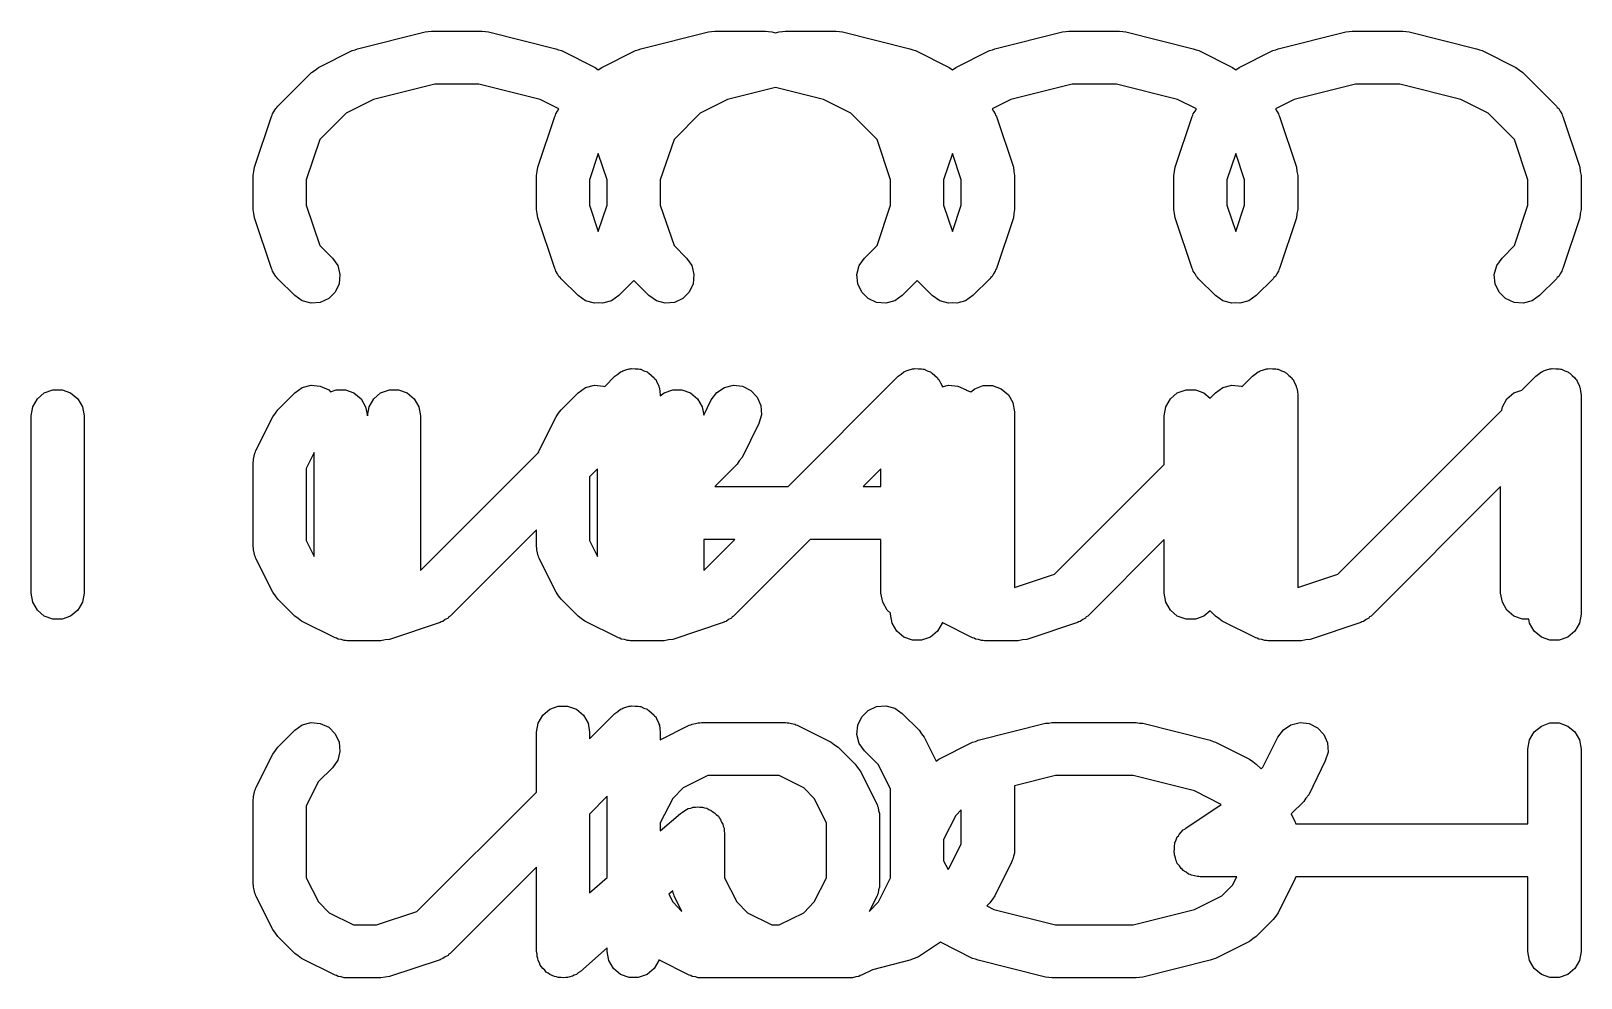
# Model space of a CAD drawing. Extents: x 75.9 to 131.3, y -111.1 to -91.2.
# Drawn here: x 126.925 to 131.302, y -99.612 to -96.938 of the extents above; entities that cross this region are included whole.
import ezdxf

# ---------------------------------------------------------------- set-up
doc = ezdxf.new("R2010")
doc.units = 0
doc.header["$MEASUREMENT"] = 0
doc.layers.add('BLACK', color=7, linetype='CONTINUOUS')

msp = doc.modelspace()

# ---------------------------------------------------------------- linework, layer by layer
at = {"layer": 'Black'}
for p, q in [((127.847, -96.988), (128.038, -96.9403)), ((128.038, -96.9403), (128.047, -96.9397)), ((128.047, -96.9397), (128.056, -96.9381)), ((128.056, -96.9381), (128.199, -96.9381)), ((128.199, -96.9381), (128.208, -96.9397)), ((128.208, -96.9397), (128.217, -96.9403)), ((128.217, -96.9403), (128.407, -96.988)), ((128.647, -96.988), (128.838, -96.9403)), ((128.838, -96.9403), (128.847, -96.9397)), ((128.847, -96.9397), (128.856, -96.9381)), ((128.856, -96.9381), (128.999, -96.9381)), ((128.999, -96.9381), (129.008, -96.9397)), ((129.008, -96.9397), (129.017, -96.9403)), ((129.017, -96.9403), (129.027, -96.9429)), ((129.027, -96.9429), (129.038, -96.9403)), ((129.038, -96.9403), (129.047, -96.9397)), ((129.047, -96.9397), (129.056, -96.9381)), ((129.056, -96.9381), (129.199, -96.9381)), ((129.199, -96.9381), (129.208, -96.9397)), ((129.208, -96.9397), (129.217, -96.9403)), ((129.217, -96.9403), (129.407, -96.988)), ((129.647, -96.988), (129.838, -96.9403)), ((129.838, -96.9403), (129.847, -96.9397)), ((129.847, -96.9397), (129.856, -96.9381)), ((129.856, -96.9381), (129.999, -96.9381)), ((129.999, -96.9381), (130.008, -96.9397)), ((130.008, -96.9397), (130.017, -96.9403)), ((130.017, -96.9403), (130.207, -96.988)), ((130.447, -96.988), (130.638, -96.9403)), ((130.638, -96.9403), (130.647, -96.9397)), ((130.647, -96.9397), (130.656, -96.9381)), ((130.656, -96.9381), (130.799, -96.9381)), ((130.799, -96.9381), (130.808, -96.9397)), ((130.808, -96.9397), (130.817, -96.9403)), ((130.817, -96.9403), (131.007, -96.988)), ((127.737, -97.0413), (127.832, -96.9936)), ((127.832, -96.9936), (127.84, -96.9913)), ((127.84, -96.9913), (127.847, -96.988)), ((128.407, -96.988), (128.415, -96.9913)), ((128.415, -96.9913), (128.423, -96.9936)), ((128.423, -96.9936), (128.518, -97.0413)), ((128.537, -97.0413), (128.632, -96.9936)), ((128.632, -96.9936), (128.64, -96.9913)), ((128.64, -96.9913), (128.647, -96.988)), ((129.407, -96.988), (129.415, -96.9913)), ((129.415, -96.9913), (129.423, -96.9936)), ((129.423, -96.9936), (129.518, -97.0413)), ((129.537, -97.0413), (129.632, -96.9936)), ((129.632, -96.9936), (129.64, -96.9913)), ((129.64, -96.9913), (129.647, -96.988)), ((130.207, -96.988), (130.215, -96.9913)), ((130.215, -96.9913), (130.223, -96.9936)), ((130.223, -96.9936), (130.318, -97.0413)), ((130.337, -97.0413), (130.432, -96.9936)), ((130.432, -96.9936), (130.44, -96.9913)), ((130.44, -96.9913), (130.447, -96.988)), ((131.007, -96.988), (131.015, -96.9913)), ((131.015, -96.9913), (131.023, -96.9936)), ((131.023, -96.9936), (131.118, -97.0413)), ((127.622, -97.1505), (127.717, -97.0553)), ((127.717, -97.0553), (127.727, -97.0484)), ((127.727, -97.0484), (127.737, -97.0413)), ((128.518, -97.0413), (128.527, -97.0482)), ((128.527, -97.0482), (128.537, -97.0413)), ((129.518, -97.0413), (129.527, -97.0482)), ((129.527, -97.0482), (129.537, -97.0413)), ((130.318, -97.0413), (130.327, -97.0482)), ((130.327, -97.0482), (130.337, -97.0413)), ((131.118, -97.0413), (131.128, -97.0484)), ((131.128, -97.0484), (131.138, -97.0553)), ((131.138, -97.0553), (131.233, -97.1505)), ((128.065, -97.0881), (127.892, -97.1315)), ((128.19, -97.0881), (128.065, -97.0881)), ((128.363, -97.1315), (128.19, -97.0881)), ((129.027, -97.0975), (128.892, -97.1315)), ((129.163, -97.1315), (129.027, -97.0975)), ((129.865, -97.0881), (129.692, -97.1315)), ((129.99, -97.0881), (129.865, -97.0881)), ((130.163, -97.1315), (129.99, -97.0881)), ((130.665, -97.0881), (130.492, -97.1315)), ((130.79, -97.0881), (130.665, -97.0881)), ((130.963, -97.1315), (130.79, -97.0881)), ((127.607, -97.1719), (127.612, -97.1647)), ((127.612, -97.1647), (127.616, -97.1569)), ((127.616, -97.1569), (127.619, -97.1541)), ((127.619, -97.1541), (127.622, -97.1505)), ((127.892, -97.1315), (127.815, -97.17)), ((128.416, -97.1578), (128.363, -97.1315)), ((128.407, -97.1719), (128.412, -97.1647)), ((128.412, -97.1647), (128.416, -97.1578)), ((128.892, -97.1315), (128.815, -97.17)), ((129.24, -97.17), (129.163, -97.1315)), ((129.692, -97.1315), (129.639, -97.1578)), ((129.639, -97.1578), (129.643, -97.1647)), ((129.643, -97.1647), (129.648, -97.1719)), ((130.216, -97.1578), (130.163, -97.1315)), ((130.207, -97.1719), (130.212, -97.1647)), ((130.212, -97.1647), (130.216, -97.1578)), ((130.492, -97.1315), (130.439, -97.1578)), ((130.439, -97.1578), (130.443, -97.1647)), ((130.443, -97.1647), (130.448, -97.1719)), ((131.04, -97.17), (130.963, -97.1315)), ((131.233, -97.1505), (131.235, -97.1541)), ((131.235, -97.1541), (131.239, -97.1569)), ((131.239, -97.1569), (131.243, -97.1647)), ((131.243, -97.1647), (131.248, -97.1719)), ((127.556, -97.3227), (127.604, -97.1799)), ((127.604, -97.1799), (127.606, -97.1761)), ((127.606, -97.1761), (127.607, -97.1719)), ((127.815, -97.17), (127.741, -97.2441)), ((128.356, -97.3227), (128.404, -97.1799)), ((128.404, -97.1799), (128.406, -97.1761)), ((128.406, -97.1761), (128.407, -97.1719)), ((128.815, -97.17), (128.741, -97.2441)), ((129.314, -97.2441), (129.24, -97.17)), ((129.648, -97.1719), (129.649, -97.1761)), ((129.649, -97.1761), (129.651, -97.1799)), ((129.651, -97.1799), (129.699, -97.3227)), ((130.156, -97.3227), (130.204, -97.1799)), ((130.204, -97.1799), (130.206, -97.1761)), ((130.206, -97.1761), (130.207, -97.1719)), ((130.448, -97.1719), (130.449, -97.1761)), ((130.449, -97.1761), (130.451, -97.1799)), ((130.451, -97.1799), (130.499, -97.3227)), ((131.114, -97.2441), (131.04, -97.17)), ((131.248, -97.1719), (131.249, -97.1761)), ((131.249, -97.1761), (131.251, -97.1799)), ((131.251, -97.1799), (131.299, -97.3227)), ((127.741, -97.2441), (127.702, -97.3586)), ((128.741, -97.2441), (128.702, -97.3586)), ((129.352, -97.3586), (129.314, -97.2441)), ((131.152, -97.3586), (131.114, -97.2441)), ((128.527, -97.2836), (128.502, -97.3586)), ((128.552, -97.3586), (128.527, -97.2836)), ((129.527, -97.2836), (129.502, -97.3586)), ((129.552, -97.3586), (129.527, -97.2836)), ((130.327, -97.2836), (130.302, -97.3586)), ((130.352, -97.3586), (130.327, -97.2836)), ((127.552, -97.3464), (127.554, -97.3346)), ((127.554, -97.3346), (127.556, -97.3227)), ((128.352, -97.3464), (128.354, -97.3346)), ((128.354, -97.3346), (128.356, -97.3227)), ((129.699, -97.3227), (129.7, -97.3346)), ((129.7, -97.3346), (129.702, -97.3464)), ((130.152, -97.3464), (130.154, -97.3346)), ((130.154, -97.3346), (130.156, -97.3227)), ((130.499, -97.3227), (130.5, -97.3346)), ((130.5, -97.3346), (130.502, -97.3464)), ((131.299, -97.3227), (131.3, -97.3346)), ((131.3, -97.3346), (131.302, -97.3464)), ((127.552, -97.4417), (127.552, -97.3464)), ((127.702, -97.3586), (127.702, -97.4295)), ((128.352, -97.4417), (128.352, -97.3464)), ((128.502, -97.3586), (128.502, -97.4295)), ((128.552, -97.4295), (128.552, -97.3586)), ((128.702, -97.3586), (128.702, -97.4295)), ((129.352, -97.4295), (129.352, -97.3586)), ((129.502, -97.3586), (129.502, -97.4295)), ((129.552, -97.4295), (129.552, -97.3586)), ((129.702, -97.3464), (129.702, -97.4417)), ((130.152, -97.4417), (130.152, -97.3464)), ((130.302, -97.3586), (130.302, -97.4295)), ((130.352, -97.4295), (130.352, -97.3586)), ((130.502, -97.3464), (130.502, -97.4417)), ((131.152, -97.4295), (131.152, -97.3586)), ((131.302, -97.3464), (131.302, -97.4417)), ((127.702, -97.4295), (127.741, -97.544)), ((128.502, -97.4295), (128.527, -97.5045)), ((128.527, -97.5045), (128.552, -97.4295)), ((128.702, -97.4295), (128.741, -97.544)), ((129.314, -97.544), (129.352, -97.4295)), ((129.502, -97.4295), (129.527, -97.5045)), ((129.527, -97.5045), (129.552, -97.4295)), ((130.302, -97.4295), (130.327, -97.5045)), ((130.327, -97.5045), (130.352, -97.4295)), ((131.114, -97.544), (131.152, -97.4295)), ((127.554, -97.4535), (127.552, -97.4417)), ((127.556, -97.4654), (127.554, -97.4535)), ((127.604, -97.6082), (127.556, -97.4654)), ((128.354, -97.4535), (128.352, -97.4417)), ((128.356, -97.4654), (128.354, -97.4535)), ((128.404, -97.6082), (128.356, -97.4654)), ((129.699, -97.4654), (129.651, -97.6082)), ((129.7, -97.4535), (129.699, -97.4654)), ((129.702, -97.4417), (129.7, -97.4535)), ((130.154, -97.4535), (130.152, -97.4417)), ((130.156, -97.4654), (130.154, -97.4535)), ((130.204, -97.6082), (130.156, -97.4654)), ((130.499, -97.4654), (130.451, -97.6082)), ((130.5, -97.4535), (130.499, -97.4654)), ((130.502, -97.4417), (130.5, -97.4535)), ((131.299, -97.4654), (131.251, -97.6082)), ((131.3, -97.4535), (131.299, -97.4654)), ((131.302, -97.4417), (131.3, -97.4535)), ((127.741, -97.544), (127.776, -97.5791)), ((128.741, -97.544), (128.776, -97.5791)), ((129.279, -97.5791), (129.314, -97.544)), ((131.079, -97.5791), (131.114, -97.544)), ((127.776, -97.5791), (127.791, -97.6004)), ((127.791, -97.6004), (127.797, -97.6256)), ((128.776, -97.5791), (128.791, -97.6004)), ((128.791, -97.6004), (128.797, -97.6256)), ((129.257, -97.6256), (129.264, -97.6004)), ((129.264, -97.6004), (129.279, -97.5791)), ((131.057, -97.6256), (131.064, -97.6004)), ((131.064, -97.6004), (131.079, -97.5791)), ((127.606, -97.612), (127.604, -97.6082)), ((127.607, -97.6162), (127.606, -97.612)), ((127.612, -97.6234), (127.607, -97.6162)), ((127.616, -97.6311), (127.612, -97.6234)), ((127.619, -97.634), (127.616, -97.6311)), ((127.622, -97.6376), (127.619, -97.634)), ((127.67, -97.6852), (127.622, -97.6376)), ((127.797, -97.6256), (127.795, -97.6516)), ((128.406, -97.612), (128.404, -97.6082)), ((128.407, -97.6162), (128.406, -97.612)), ((128.412, -97.6234), (128.407, -97.6162)), ((128.416, -97.6311), (128.412, -97.6234)), ((128.419, -97.634), (128.416, -97.6311)), ((128.422, -97.6376), (128.419, -97.634)), ((128.47, -97.6852), (128.422, -97.6376)), ((128.627, -97.643), (128.585, -97.6852)), ((128.67, -97.6852), (128.627, -97.643)), ((128.797, -97.6256), (128.795, -97.6516)), ((129.26, -97.6516), (129.257, -97.6256)), ((129.427, -97.643), (129.385, -97.6852)), ((129.47, -97.6852), (129.427, -97.643)), ((129.633, -97.6376), (129.585, -97.6852)), ((129.635, -97.634), (129.633, -97.6376)), ((129.639, -97.6311), (129.635, -97.634)), ((129.643, -97.6234), (129.639, -97.6311)), ((129.648, -97.6162), (129.643, -97.6234)), ((129.649, -97.612), (129.648, -97.6162)), ((129.651, -97.6082), (129.649, -97.612)), ((130.206, -97.612), (130.204, -97.6082)), ((130.207, -97.6162), (130.206, -97.612)), ((130.212, -97.6234), (130.207, -97.6162)), ((130.216, -97.6311), (130.212, -97.6234)), ((130.219, -97.634), (130.216, -97.6311)), ((130.222, -97.6376), (130.219, -97.634)), ((130.27, -97.6852), (130.222, -97.6376)), ((130.433, -97.6376), (130.385, -97.6852)), ((130.435, -97.634), (130.433, -97.6376)), ((130.439, -97.6311), (130.435, -97.634)), ((130.443, -97.6234), (130.439, -97.6311)), ((130.448, -97.6162), (130.443, -97.6234)), ((130.449, -97.612), (130.448, -97.6162)), ((130.451, -97.6082), (130.449, -97.612)), ((131.06, -97.6516), (131.057, -97.6256)), ((131.233, -97.6376), (131.185, -97.6852)), ((131.235, -97.634), (131.233, -97.6376)), ((131.239, -97.6311), (131.235, -97.634)), ((131.243, -97.6234), (131.239, -97.6311)), ((131.248, -97.6162), (131.243, -97.6234)), ((131.249, -97.612), (131.248, -97.6162)), ((131.251, -97.6082), (131.249, -97.612)), ((127.691, -97.7001), (127.67, -97.6852)), ((127.766, -97.6936), (127.742, -97.7046)), ((127.784, -97.6752), (127.766, -97.6936)), ((127.795, -97.6516), (127.784, -97.6752)), ((128.491, -97.7001), (128.47, -97.6852)), ((128.585, -97.6852), (128.564, -97.7001)), ((128.691, -97.7001), (128.67, -97.6852)), ((128.766, -97.6936), (128.742, -97.7046)), ((128.784, -97.6752), (128.766, -97.6936)), ((128.795, -97.6516), (128.784, -97.6752)), ((129.271, -97.6752), (129.26, -97.6516)), ((129.289, -97.6936), (129.271, -97.6752)), ((129.313, -97.7046), (129.289, -97.6936)), ((129.385, -97.6852), (129.364, -97.7001)), ((129.491, -97.7001), (129.47, -97.6852)), ((129.585, -97.6852), (129.564, -97.7001)), ((130.291, -97.7001), (130.27, -97.6852)), ((130.385, -97.6852), (130.364, -97.7001)), ((131.071, -97.6752), (131.06, -97.6516)), ((131.089, -97.6936), (131.071, -97.6752)), ((131.113, -97.7046), (131.089, -97.6936)), ((131.185, -97.6852), (131.164, -97.7001)), ((127.716, -97.7069), (127.691, -97.7001)), ((127.742, -97.7046), (127.716, -97.7069)), ((128.516, -97.7069), (128.491, -97.7001)), ((128.527, -97.7059), (128.516, -97.7069)), ((128.539, -97.7069), (128.527, -97.7059)), ((128.564, -97.7001), (128.539, -97.7069)), ((128.716, -97.7069), (128.691, -97.7001)), ((128.742, -97.7046), (128.716, -97.7069)), ((129.339, -97.7069), (129.313, -97.7046)), ((129.364, -97.7001), (129.339, -97.7069)), ((129.516, -97.7069), (129.491, -97.7001)), ((129.527, -97.7059), (129.516, -97.7069)), ((129.539, -97.7069), (129.527, -97.7059)), ((129.564, -97.7001), (129.539, -97.7069)), ((130.316, -97.7069), (130.291, -97.7001)), ((130.327, -97.7059), (130.316, -97.7069)), ((130.339, -97.7069), (130.327, -97.7059)), ((130.364, -97.7001), (130.339, -97.7069)), ((131.139, -97.7069), (131.113, -97.7046)), ((131.164, -97.7001), (131.139, -97.7069)), ((128.545, -97.942), (128.574, -97.9124)), ((128.574, -97.9124), (128.582, -97.9068)), ((128.582, -97.9068), (128.59, -97.9005)), ((128.59, -97.9005), (128.593, -97.8994)), ((128.593, -97.8994), (128.596, -97.8975)), ((128.596, -97.8975), (128.605, -97.895)), ((128.605, -97.895), (128.614, -97.8916)), ((128.614, -97.8916), (128.618, -97.8916)), ((128.618, -97.8916), (128.621, -97.8908)), ((128.621, -97.8908), (128.631, -97.8916)), ((128.631, -97.8916), (128.64, -97.8916)), ((128.64, -97.8916), (128.644, -97.8927)), ((128.644, -97.8927), (128.647, -97.893)), ((128.647, -97.893), (128.656, -97.8972)), ((128.656, -97.8972), (128.665, -97.9005)), ((128.665, -97.9005), (128.667, -97.9026)), ((128.667, -97.9026), (128.67, -97.904)), ((128.67, -97.904), (128.677, -97.911)), ((128.677, -97.911), (128.685, -97.9173)), ((129.063, -98.2238), (129.374, -97.9124)), ((129.374, -97.9124), (129.382, -97.9068)), ((129.382, -97.9068), (129.39, -97.9005)), ((129.39, -97.9005), (129.393, -97.8994)), ((129.393, -97.8994), (129.396, -97.8975)), ((129.396, -97.8975), (129.405, -97.895)), ((129.405, -97.895), (129.414, -97.8916)), ((129.414, -97.8916), (129.418, -97.8916)), ((129.418, -97.8916), (129.421, -97.8908)), ((129.421, -97.8908), (129.431, -97.8916)), ((129.431, -97.8916), (129.44, -97.8916)), ((129.44, -97.8916), (129.444, -97.8927)), ((129.444, -97.8927), (129.447, -97.893)), ((129.447, -97.893), (129.456, -97.8972)), ((129.456, -97.8972), (129.465, -97.9005)), ((129.465, -97.9005), (129.467, -97.9026)), ((129.467, -97.9026), (129.47, -97.904)), ((129.47, -97.904), (129.477, -97.911)), ((129.477, -97.911), (129.485, -97.9173)), ((130.345, -97.942), (130.374, -97.9124)), ((130.374, -97.9124), (130.382, -97.9068)), ((130.382, -97.9068), (130.39, -97.9005)), ((130.39, -97.9005), (130.393, -97.8994)), ((130.393, -97.8994), (130.396, -97.8975)), ((130.396, -97.8975), (130.405, -97.895)), ((130.405, -97.895), (130.414, -97.8916)), ((130.414, -97.8916), (130.418, -97.8916)), ((130.418, -97.8916), (130.421, -97.8908)), ((130.421, -97.8908), (130.431, -97.8916)), ((130.431, -97.8916), (130.44, -97.8916)), ((130.44, -97.8916), (130.444, -97.8927)), ((130.444, -97.8927), (130.447, -97.893)), ((130.447, -97.893), (130.456, -97.8972)), ((130.456, -97.8972), (130.465, -97.9005)), ((130.465, -97.9005), (130.467, -97.9026)), ((130.467, -97.9026), (130.47, -97.904)), ((130.47, -97.904), (130.477, -97.911)), ((130.477, -97.911), (130.485, -97.9173)), ((131.135, -97.9519), (131.174, -97.9124)), ((131.174, -97.9124), (131.182, -97.9068)), ((131.182, -97.9068), (131.19, -97.9005)), ((131.19, -97.9005), (131.193, -97.8994)), ((131.193, -97.8994), (131.196, -97.8975)), ((131.196, -97.8975), (131.205, -97.895)), ((131.205, -97.895), (131.214, -97.8916)), ((131.214, -97.8916), (131.218, -97.8916)), ((131.218, -97.8916), (131.221, -97.8908)), ((131.221, -97.8908), (131.231, -97.8916)), ((131.231, -97.8916), (131.24, -97.8916)), ((131.24, -97.8916), (131.244, -97.8927)), ((131.244, -97.8927), (131.247, -97.893)), ((131.247, -97.893), (131.256, -97.8972)), ((131.256, -97.8972), (131.265, -97.9005)), ((131.265, -97.9005), (131.267, -97.9026)), ((131.267, -97.9026), (131.27, -97.904)), ((131.27, -97.904), (131.277, -97.911)), ((131.277, -97.911), (131.285, -97.9173)), ((126.962, -97.96), (126.987, -97.9511)), ((126.987, -97.9511), (127.013, -97.9511)), ((127.013, -97.9511), (127.037, -97.96)), ((127.67, -97.9601), (127.691, -97.9451)), ((127.691, -97.9451), (127.716, -97.9384)), ((127.716, -97.9384), (127.742, -97.9407)), ((127.742, -97.9407), (127.766, -97.9517)), ((127.766, -97.9517), (127.771, -97.957)), ((127.771, -97.957), (127.787, -97.9511)), ((127.787, -97.9511), (127.813, -97.9511)), ((127.813, -97.9511), (127.837, -97.96)), ((127.912, -97.96), (127.937, -97.9511)), ((127.937, -97.9511), (127.963, -97.9511)), ((127.963, -97.9511), (127.987, -97.96)), ((128.47, -97.9601), (128.491, -97.9451)), ((128.491, -97.9451), (128.516, -97.9384)), ((128.516, -97.9384), (128.542, -97.9407)), ((128.542, -97.9407), (128.545, -97.942)), ((128.685, -97.9173), (128.686, -97.9201)), ((128.686, -97.9201), (128.689, -97.9225)), ((128.689, -97.9225), (128.693, -97.9313)), ((128.693, -97.9313), (128.698, -97.9398)), ((128.698, -97.9398), (128.698, -97.9431)), ((128.698, -97.9431), (128.7, -97.9461)), ((128.7, -97.9461), (128.701, -97.9558)), ((128.701, -97.9558), (128.702, -97.9655)), ((128.713, -97.96), (128.737, -97.9511)), ((128.737, -97.9511), (128.763, -97.9511)), ((128.763, -97.9511), (128.787, -97.96)), ((128.862, -97.9586), (128.883, -97.9443)), ((128.883, -97.9443), (128.909, -97.9382)), ((128.909, -97.9382), (128.934, -97.9412)), ((128.934, -97.9412), (128.958, -97.9529)), ((128.958, -97.9529), (128.976, -97.9718)), ((129.485, -97.9173), (129.486, -97.9201)), ((129.486, -97.9201), (129.489, -97.9225)), ((129.489, -97.9225), (129.493, -97.9313)), ((129.493, -97.9313), (129.498, -97.9398)), ((129.498, -97.9431), (129.516, -97.9384)), ((129.498, -97.9398), (129.498, -97.9431)), ((129.498, -97.9431), (129.498, -97.9431)), ((129.516, -97.9384), (129.542, -97.9407)), ((129.542, -97.9407), (129.566, -97.9517)), ((129.566, -97.9517), (129.566, -97.9523)), ((129.566, -97.9523), (129.579, -97.9571)), ((129.579, -97.9571), (129.59, -97.9481)), ((129.59, -97.9481), (129.614, -97.9392)), ((129.614, -97.9392), (129.64, -97.9392)), ((129.64, -97.9392), (129.665, -97.9481)), ((129.665, -97.9481), (129.685, -97.9649)), ((130.162, -97.96), (130.187, -97.9511)), ((130.187, -97.9511), (130.213, -97.9511)), ((130.213, -97.9511), (130.237, -97.96)), ((130.27, -97.9601), (130.291, -97.9451)), ((130.291, -97.9451), (130.316, -97.9384)), ((130.316, -97.9384), (130.342, -97.9407)), ((130.342, -97.9407), (130.345, -97.942)), ((130.485, -97.9173), (130.486, -97.9201)), ((130.486, -97.9201), (130.489, -97.9225)), ((130.489, -97.9225), (130.493, -97.9313)), ((130.493, -97.9313), (130.498, -97.9398)), ((130.498, -97.9398), (130.498, -97.9431)), ((130.498, -97.9431), (130.5, -97.9461)), ((130.5, -97.9461), (130.501, -97.9558)), ((130.501, -97.9558), (130.502, -97.9655)), ((131.112, -97.96), (131.135, -97.9519)), ((131.285, -97.9173), (131.286, -97.9201)), ((131.286, -97.9201), (131.289, -97.9225)), ((131.289, -97.9225), (131.293, -97.9313)), ((131.293, -97.9313), (131.298, -97.9398)), ((131.298, -97.9398), (131.298, -97.9431)), ((131.298, -97.9431), (131.3, -97.9461)), ((131.3, -97.9461), (131.301, -97.9558)), ((131.301, -97.9558), (131.302, -97.9655)), ((126.925, -98.025), (126.93, -97.9993)), ((126.93, -97.9993), (126.943, -97.9768)), ((126.943, -97.9768), (126.962, -97.96)), ((127.037, -97.96), (127.057, -97.9768)), ((127.057, -97.9768), (127.07, -97.9993)), ((127.07, -97.9993), (127.075, -98.025)), ((127.622, -98.0077), (127.67, -97.9601)), ((127.837, -97.96), (127.857, -97.9768)), ((127.857, -97.9768), (127.87, -97.9993)), ((127.87, -97.9993), (127.875, -98.025)), ((127.875, -98.025), (127.88, -97.9993)), ((127.88, -97.9993), (127.893, -97.9768)), ((127.893, -97.9768), (127.912, -97.96)), ((127.987, -97.96), (128.007, -97.9768)), ((128.007, -97.9768), (128.02, -97.9993)), ((128.02, -97.9993), (128.025, -98.025)), ((128.422, -98.0077), (128.47, -97.9601)), ((128.702, -97.9685), (128.713, -97.96)), ((128.702, -97.9655), (128.702, -97.9685)), ((128.787, -97.96), (128.807, -97.9768)), ((128.807, -97.9768), (128.82, -97.9993)), ((128.82, -97.9993), (128.825, -98.0225)), ((128.825, -98.0225), (128.846, -97.9796)), ((128.846, -97.9796), (128.862, -97.9586)), ((128.976, -97.9718), (128.986, -97.9957)), ((128.986, -97.9957), (128.988, -98.0217)), ((129.685, -97.9649), (129.698, -97.9874)), ((129.698, -97.9874), (129.702, -98.0131)), ((130.125, -98.025), (130.13, -97.9993)), ((130.13, -97.9993), (130.143, -97.9768)), ((130.143, -97.9768), (130.162, -97.96)), ((130.237, -97.96), (130.255, -97.9747)), ((130.255, -97.9747), (130.27, -97.9601)), ((130.502, -97.9655), (130.502, -98.509)), ((131.078, -98.009), (131.08, -97.9993)), ((131.08, -97.9993), (131.093, -97.9768)), ((131.093, -97.9768), (131.112, -97.96)), ((131.302, -97.9655), (131.302, -98.5845)), ((126.925, -98.525), (126.925, -98.025)), ((127.075, -98.025), (127.075, -98.525)), ((127.56, -98.1224), (127.608, -98.0272)), ((127.608, -98.0272), (127.615, -98.0175)), ((127.615, -98.0175), (127.622, -98.0077)), ((128.025, -98.025), (128.025, -98.4618)), ((128.36, -98.1224), (128.408, -98.0272)), ((128.408, -98.0272), (128.415, -98.0175)), ((128.415, -98.0175), (128.422, -98.0077)), ((128.988, -98.0217), (128.98, -98.0466)), ((129.702, -98.0131), (129.702, -98.509)), ((130.125, -98.1618), (130.125, -98.025)), ((130.615, -98.4714), (131.078, -98.009)), ((128.98, -98.0466), (128.933, -98.1419)), ((127.555, -98.139), (127.557, -98.1303)), ((127.557, -98.1303), (127.559, -98.1266)), ((127.559, -98.1266), (127.56, -98.1224)), ((127.725, -98.1284), (127.702, -98.1737)), ((127.725, -98.4216), (127.725, -98.1284)), ((128.025, -98.4618), (128.357, -98.1293)), ((128.357, -98.1293), (128.359, -98.1266)), ((128.359, -98.1266), (128.36, -98.1224)), ((127.552, -98.156), (127.553, -98.1517)), ((127.552, -98.394), (127.552, -98.156)), ((127.553, -98.1474), (127.555, -98.139)), ((127.553, -98.1517), (127.553, -98.1474)), ((127.702, -98.1737), (127.702, -98.3763)), ((128.525, -98.1739), (128.502, -98.1965)), ((128.525, -98.4216), (128.525, -98.1739)), ((128.919, -98.1614), (128.856, -98.2238)), ((128.925, -98.1515), (128.919, -98.1614)), ((128.933, -98.1419), (128.925, -98.1515)), ((129.325, -98.1739), (129.275, -98.2238)), ((129.325, -98.2238), (129.325, -98.1739)), ((129.815, -98.4714), (130.125, -98.1618)), ((128.502, -98.1965), (128.502, -98.3763)), ((128.856, -98.2238), (129.063, -98.2238)), ((129.275, -98.2238), (129.325, -98.2238)), ((131.075, -98.2239), (130.709, -98.5899)), ((131.075, -98.525), (131.075, -98.2239)), ((128.352, -98.3465), (128.109, -98.5899)), ((128.352, -98.394), (128.352, -98.3465)), ((127.553, -98.3983), (127.552, -98.394)), ((127.702, -98.3763), (127.725, -98.4216)), ((128.353, -98.3983), (128.352, -98.394)), ((128.502, -98.3763), (128.525, -98.4216)), ((128.825, -98.3738), (128.825, -98.4618)), ((128.825, -98.4618), (128.913, -98.3738)), ((128.913, -98.3738), (128.825, -98.3738)), ((129.125, -98.3738), (128.909, -98.5899)), ((129.325, -98.3738), (129.125, -98.3738)), ((129.325, -98.525), (129.325, -98.3738)), ((130.125, -98.3739), (129.909, -98.5899)), ((130.125, -98.525), (130.125, -98.3739)), ((127.553, -98.4026), (127.553, -98.3983)), ((127.555, -98.411), (127.553, -98.4026)), ((127.557, -98.4197), (127.555, -98.411)), ((127.559, -98.4234), (127.557, -98.4197)), ((127.56, -98.4276), (127.559, -98.4234)), ((127.608, -98.5228), (127.56, -98.4276)), ((128.353, -98.4026), (128.353, -98.3983)), ((128.355, -98.411), (128.353, -98.4026)), ((128.357, -98.4197), (128.355, -98.411)), ((128.359, -98.4234), (128.357, -98.4197)), ((128.36, -98.4276), (128.359, -98.4234)), ((128.408, -98.5228), (128.36, -98.4276)), ((129.702, -98.509), (129.815, -98.4714)), ((130.502, -98.509), (130.615, -98.4714)), ((126.93, -98.5507), (126.925, -98.525)), ((127.075, -98.525), (127.07, -98.5507)), ((127.615, -98.5325), (127.608, -98.5228)), ((128.415, -98.5325), (128.408, -98.5228)), ((129.33, -98.5507), (129.325, -98.525)), ((130.13, -98.5507), (130.125, -98.525)), ((131.08, -98.5507), (131.075, -98.525)), ((126.943, -98.5732), (126.93, -98.5507)), ((127.07, -98.5507), (127.057, -98.5732)), ((127.622, -98.5423), (127.615, -98.5325)), ((127.67, -98.5899), (127.622, -98.5423)), ((128.422, -98.5423), (128.415, -98.5325)), ((128.47, -98.5899), (128.422, -98.5423)), ((129.343, -98.5732), (129.33, -98.5507)), ((130.143, -98.5732), (130.13, -98.5507)), ((131.093, -98.5732), (131.08, -98.5507)), ((126.962, -98.59), (126.943, -98.5732)), ((126.987, -98.5989), (126.962, -98.59)), ((127.013, -98.5989), (126.987, -98.5989)), ((127.037, -98.59), (127.013, -98.5989)), ((127.057, -98.5732), (127.037, -98.59)), ((127.679, -98.5968), (127.67, -98.5899)), ((127.689, -98.604), (127.679, -98.5968)), ((127.784, -98.6516), (127.689, -98.604)), ((128.08, -98.6081), (127.937, -98.6557)), ((128.083, -98.606), (128.08, -98.6081)), ((128.088, -98.6049), (128.083, -98.606)), ((128.095, -98.5998), (128.088, -98.6049)), ((128.103, -98.5957), (128.095, -98.5998)), ((128.105, -98.5924), (128.103, -98.5957)), ((128.109, -98.5899), (128.105, -98.5924)), ((128.479, -98.5968), (128.47, -98.5899)), ((128.489, -98.604), (128.479, -98.5968)), ((128.584, -98.6516), (128.489, -98.604)), ((128.88, -98.6081), (128.737, -98.6557)), ((128.883, -98.606), (128.88, -98.6081)), ((128.888, -98.6049), (128.883, -98.606)), ((128.895, -98.5998), (128.888, -98.6049)), ((128.903, -98.5957), (128.895, -98.5998)), ((128.905, -98.5924), (128.903, -98.5957)), ((128.909, -98.5899), (128.905, -98.5924)), ((129.352, -98.5815), (129.343, -98.5732)), ((129.352, -98.5845), (129.352, -98.5815)), ((129.357, -98.6102), (129.352, -98.5845)), ((129.37, -98.6327), (129.357, -98.6102)), ((129.498, -98.6102), (129.485, -98.6327)), ((129.584, -98.6516), (129.498, -98.6085)), ((129.498, -98.6085), (129.498, -98.6102)), ((129.88, -98.6081), (129.737, -98.6557)), ((129.883, -98.606), (129.88, -98.6081)), ((129.888, -98.6049), (129.883, -98.606)), ((129.895, -98.5998), (129.888, -98.6049)), ((129.903, -98.5957), (129.895, -98.5998)), ((129.905, -98.5924), (129.903, -98.5957)), ((129.909, -98.5899), (129.905, -98.5924)), ((130.162, -98.59), (130.143, -98.5732)), ((130.187, -98.5989), (130.162, -98.59)), ((130.213, -98.5989), (130.187, -98.5989)), ((130.237, -98.59), (130.213, -98.5989)), ((130.255, -98.5753), (130.237, -98.59)), ((130.27, -98.5899), (130.255, -98.5753)), ((130.279, -98.5968), (130.27, -98.5899)), ((130.289, -98.604), (130.279, -98.5968)), ((130.384, -98.6516), (130.289, -98.604)), ((130.68, -98.6081), (130.537, -98.6557)), ((130.683, -98.606), (130.68, -98.6081)), ((130.688, -98.6049), (130.683, -98.606)), ((130.695, -98.5998), (130.688, -98.6049)), ((130.703, -98.5957), (130.695, -98.5998)), ((130.705, -98.5924), (130.703, -98.5957)), ((130.709, -98.5899), (130.705, -98.5924)), ((131.112, -98.59), (131.093, -98.5732)), ((131.137, -98.5989), (131.112, -98.59)), ((131.155, -98.5989), (131.137, -98.5989)), ((131.157, -98.6102), (131.155, -98.5989)), ((131.17, -98.6327), (131.157, -98.6102)), ((131.298, -98.6102), (131.285, -98.6327)), ((131.302, -98.5845), (131.298, -98.6102)), ((127.788, -98.6528), (127.784, -98.6516)), ((127.792, -98.655), (127.788, -98.6528)), ((127.801, -98.6565), (127.792, -98.655)), ((127.809, -98.659), (127.801, -98.6565)), ((127.925, -98.6574), (127.913, -98.6595)), ((127.937, -98.6557), (127.925, -98.6574)), ((128.588, -98.6528), (128.584, -98.6516)), ((128.592, -98.655), (128.588, -98.6528)), ((128.601, -98.6565), (128.592, -98.655)), ((128.609, -98.659), (128.601, -98.6565)), ((128.725, -98.6574), (128.713, -98.6595)), ((128.737, -98.6557), (128.725, -98.6574)), ((129.39, -98.6495), (129.37, -98.6327)), ((129.414, -98.6584), (129.39, -98.6495)), ((129.465, -98.6495), (129.44, -98.6584)), ((129.485, -98.6327), (129.465, -98.6495)), ((129.588, -98.6528), (129.584, -98.6516)), ((129.592, -98.655), (129.588, -98.6528)), ((129.601, -98.6565), (129.592, -98.655)), ((129.609, -98.659), (129.601, -98.6565)), ((129.725, -98.6574), (129.713, -98.6595)), ((129.737, -98.6557), (129.725, -98.6574)), ((130.388, -98.6528), (130.384, -98.6516)), ((130.392, -98.655), (130.388, -98.6528)), ((130.401, -98.6565), (130.392, -98.655)), ((130.409, -98.659), (130.401, -98.6565)), ((130.525, -98.6574), (130.513, -98.6595)), ((130.537, -98.6557), (130.525, -98.6574)), ((131.19, -98.6495), (131.17, -98.6327)), ((131.214, -98.6584), (131.19, -98.6495)), ((131.265, -98.6495), (131.24, -98.6584)), ((131.285, -98.6327), (131.265, -98.6495)), ((127.814, -98.6588), (127.809, -98.659)), ((127.818, -98.6595), (127.814, -98.6588)), ((127.913, -98.6595), (127.818, -98.6595)), ((128.614, -98.6588), (128.609, -98.659)), ((128.618, -98.6595), (128.614, -98.6588)), ((128.713, -98.6595), (128.618, -98.6595)), ((129.44, -98.6584), (129.414, -98.6584)), ((129.614, -98.6588), (129.609, -98.659)), ((129.618, -98.6595), (129.614, -98.6588)), ((129.713, -98.6595), (129.618, -98.6595)), ((130.414, -98.6588), (130.409, -98.659)), ((130.418, -98.6595), (130.414, -98.6588)), ((130.513, -98.6595), (130.418, -98.6595)), ((131.24, -98.6584), (131.214, -98.6584)), ((128.357, -98.8922), (128.37, -98.8696)), ((128.37, -98.8696), (128.39, -98.8529)), ((128.39, -98.8529), (128.414, -98.844)), ((128.414, -98.844), (128.44, -98.844)), ((128.44, -98.844), (128.465, -98.8529)), ((128.465, -98.8529), (128.485, -98.8696)), ((128.485, -98.8696), (128.498, -98.8922)), ((128.502, -98.9368), (128.574, -98.8648)), ((128.574, -98.8648), (128.582, -98.8592)), ((128.582, -98.8592), (128.59, -98.8529)), ((128.59, -98.8529), (128.593, -98.8518)), ((128.593, -98.8518), (128.596, -98.8499)), ((128.596, -98.8499), (128.605, -98.8473)), ((128.605, -98.8473), (128.614, -98.844)), ((128.614, -98.844), (128.618, -98.844)), ((128.618, -98.844), (128.621, -98.8431)), ((128.621, -98.8431), (128.631, -98.844)), ((128.631, -98.844), (128.64, -98.844)), ((128.64, -98.844), (128.644, -98.8451)), ((128.644, -98.8451), (128.647, -98.8454)), ((128.647, -98.8454), (128.656, -98.8496)), ((128.656, -98.8496), (128.665, -98.8529)), ((128.665, -98.8529), (128.667, -98.855)), ((128.667, -98.855), (128.67, -98.8564)), ((128.67, -98.8564), (128.677, -98.8634)), ((128.677, -98.8634), (128.685, -98.8696)), ((128.685, -98.8696), (128.686, -98.8725)), ((128.686, -98.8725), (128.689, -98.8748)), ((128.689, -98.8748), (128.693, -98.8837)), ((129.26, -98.8984), (129.271, -98.8748)), ((129.271, -98.8748), (129.289, -98.8564)), ((129.289, -98.8564), (129.313, -98.8454)), ((129.313, -98.8454), (129.339, -98.8431)), ((129.339, -98.8431), (129.364, -98.8499)), ((129.364, -98.8499), (129.385, -98.8648)), ((129.385, -98.8648), (129.433, -98.9124)), ((127.622, -98.9601), (127.67, -98.9124)), ((127.67, -98.9124), (127.691, -98.8975)), ((127.691, -98.8975), (127.716, -98.8908)), ((127.716, -98.8908), (127.742, -98.893)), ((127.742, -98.893), (127.766, -98.904)), ((127.766, -98.904), (127.784, -98.9225)), ((128.352, -98.9179), (128.357, -98.8922)), ((128.352, -99.0868), (128.352, -98.9179)), ((128.498, -98.8922), (128.502, -98.9179)), ((128.502, -98.9179), (128.502, -98.9368)), ((128.693, -98.8837), (128.698, -98.8922)), ((128.698, -98.8922), (128.698, -98.8955)), ((128.698, -98.8955), (128.7, -98.8984)), ((128.7, -98.8984), (128.701, -98.9082)), ((128.701, -98.9082), (128.702, -98.9179)), ((128.702, -98.9394), (128.784, -98.8984)), ((128.702, -98.9179), (128.702, -98.9394)), ((128.784, -98.8984), (128.788, -98.8972)), ((128.788, -98.8972), (128.792, -98.895)), ((128.792, -98.895), (128.801, -98.8935)), ((128.801, -98.8935), (128.809, -98.891)), ((128.809, -98.891), (128.814, -98.8912)), ((128.814, -98.8912), (128.818, -98.8905)), ((128.818, -98.8905), (129.056, -98.8905)), ((129.056, -98.8905), (129.06, -98.8912)), ((129.06, -98.8912), (129.065, -98.891)), ((129.065, -98.891), (129.073, -98.8935)), ((129.073, -98.8935), (129.082, -98.895)), ((129.082, -98.895), (129.085, -98.8972)), ((129.085, -98.8972), (129.089, -98.8984)), ((129.089, -98.8984), (129.185, -98.946)), ((129.257, -98.9244), (129.26, -98.8984)), ((129.433, -98.9124), (129.44, -98.9223)), ((129.6, -98.9403), (129.79, -98.8927)), ((129.79, -98.8927), (129.799, -98.8921)), ((129.799, -98.8921), (129.808, -98.8905)), ((129.808, -98.8905), (130.046, -98.8905)), ((130.046, -98.8905), (130.055, -98.8921)), ((130.055, -98.8921), (130.065, -98.8927)), ((130.065, -98.8927), (130.255, -98.9403)), ((130.446, -98.9319), (130.462, -98.911)), ((130.462, -98.911), (130.483, -98.8967)), ((130.483, -98.8967), (130.509, -98.8906)), ((130.509, -98.8906), (130.534, -98.8936)), ((130.534, -98.8936), (130.558, -98.9052)), ((130.558, -98.9052), (130.576, -98.9242)), ((131.157, -98.9398), (131.17, -98.9173)), ((131.17, -98.9173), (131.19, -98.9005)), ((131.19, -98.9005), (131.214, -98.8916)), ((131.214, -98.8916), (131.24, -98.8916)), ((131.24, -98.8916), (131.265, -98.9005)), ((131.265, -98.9005), (131.285, -98.9173)), ((131.285, -98.9173), (131.298, -98.9398)), ((127.615, -98.9699), (127.622, -98.9601)), ((127.784, -98.9225), (127.795, -98.9461)), ((127.795, -98.9461), (127.797, -98.972)), ((129.185, -98.946), (129.194, -98.9532)), ((129.194, -98.9532), (129.204, -98.9601)), ((129.204, -98.9601), (129.252, -99.0077)), ((129.264, -98.9496), (129.257, -98.9244)), ((129.279, -98.9709), (129.264, -98.9496)), ((129.44, -98.9223), (129.447, -98.9319)), ((129.447, -98.9319), (129.481, -98.9998)), ((129.489, -98.9936), (129.584, -98.946)), ((129.584, -98.946), (129.592, -98.9437)), ((129.592, -98.9437), (129.6, -98.9403)), ((130.255, -98.9403), (130.263, -98.9437)), ((130.263, -98.9437), (130.27, -98.946)), ((130.27, -98.946), (130.366, -98.9936)), ((130.404, -99.0163), (130.446, -98.9319)), ((130.576, -98.9242), (130.586, -98.9481)), ((130.586, -98.9481), (130.588, -98.9741)), ((131.152, -98.9655), (131.157, -98.9398)), ((131.298, -98.9398), (131.302, -98.9655)), ((127.56, -99.0748), (127.608, -98.9796)), ((127.608, -98.9796), (127.615, -98.9699)), ((127.791, -98.9972), (127.776, -99.0185)), ((127.797, -98.972), (127.791, -98.9972)), ((129.252, -99.0077), (129.259, -99.0175)), ((129.318, -99.0099), (129.279, -98.9709)), ((129.481, -98.9998), (129.489, -98.9936)), ((130.366, -98.9936), (130.375, -99.0008)), ((130.375, -99.0008), (130.385, -99.0077)), ((130.385, -99.0077), (130.399, -99.0213)), ((130.58, -98.999), (130.533, -99.0943)), ((130.588, -98.9741), (130.58, -98.999)), ((131.152, -99.1762), (131.152, -98.9655)), ((131.302, -98.9655), (131.302, -99.5369)), ((127.776, -99.0185), (127.737, -99.0575)), ((128.836, -99.0405), (128.767, -99.0747)), ((129.038, -99.0405), (128.836, -99.0405)), ((129.107, -99.0747), (129.038, -99.0405)), ((129.259, -99.0175), (129.266, -99.0272)), ((129.266, -99.0272), (129.314, -99.1224)), ((129.352, -99.0784), (129.318, -99.0099)), ((129.818, -99.0405), (129.702, -99.0693)), ((130.037, -99.0405), (129.818, -99.0405)), ((130.211, -99.0839), (130.037, -99.0405)), ((130.399, -99.0213), (130.404, -99.0163)), ((127.553, -99.0998), (127.555, -99.0913)), ((127.555, -99.0913), (127.557, -99.0827)), ((127.557, -99.0827), (127.559, -99.0789)), ((127.559, -99.0789), (127.56, -99.0748)), ((127.737, -99.0575), (127.702, -99.126)), ((128.015, -99.4237), (128.352, -99.0868)), ((128.767, -99.0747), (128.737, -99.1051)), ((129.137, -99.1051), (129.107, -99.0747)), ((129.352, -99.3287), (129.352, -99.0784)), ((129.702, -99.0693), (129.702, -99.2512)), ((130.286, -99.1217), (130.211, -99.0839)), ((130.533, -99.0943), (130.525, -99.1039)), ((127.552, -99.1083), (127.553, -99.1041)), ((127.552, -99.3464), (127.552, -99.1083)), ((127.553, -99.1041), (127.553, -99.0998)), ((127.702, -99.126), (127.702, -99.3287)), ((128.552, -99.0989), (128.502, -99.1489)), ((128.552, -99.3279), (128.552, -99.0989)), ((128.737, -99.1051), (128.702, -99.1737)), ((128.765, -99.1433), (128.771, -99.1386)), ((128.771, -99.1386), (128.776, -99.1366)), ((128.776, -99.1366), (128.781, -99.1336)), ((128.781, -99.1336), (128.788, -99.1322)), ((128.788, -99.1322), (128.795, -99.1297)), ((128.795, -99.1297), (128.801, -99.1297)), ((128.801, -99.1297), (128.807, -99.1286)), ((128.807, -99.1286), (128.814, -99.1297)), ((128.814, -99.1297), (128.821, -99.1297)), ((128.821, -99.1297), (128.827, -99.1317)), ((128.827, -99.1317), (128.833, -99.1326)), ((128.833, -99.1326), (128.839, -99.1361)), ((128.839, -99.1361), (128.846, -99.1386)), ((128.846, -99.1386), (128.85, -99.1423)), ((129.171, -99.1737), (129.137, -99.1051)), ((129.314, -99.1224), (129.315, -99.1266)), ((129.315, -99.1266), (129.317, -99.1303)), ((129.317, -99.1303), (129.318, -99.139)), ((129.318, -99.139), (129.321, -99.1474)), ((129.552, -99.137), (129.537, -99.1528)), ((129.552, -99.2335), (129.552, -99.137)), ((130.186, -99.1888), (130.286, -99.1217)), ((130.519, -99.1137), (130.484, -99.1485)), ((130.525, -99.1039), (130.519, -99.1137)), ((128.502, -99.1489), (128.502, -99.3716)), ((128.702, -99.1966), (128.759, -99.1471)), ((128.702, -99.1737), (128.702, -99.1966)), ((128.759, -99.1471), (128.765, -99.1433)), ((128.85, -99.1423), (128.855, -99.1451)), ((128.855, -99.1451), (128.86, -99.1507)), ((128.86, -99.1507), (128.866, -99.1554)), ((128.866, -99.1554), (128.869, -99.1604)), ((128.869, -99.1604), (128.872, -99.1647)), ((128.872, -99.1647), (128.875, -99.1716)), ((128.875, -99.1716), (128.879, -99.1779)), ((128.879, -99.1779), (128.88, -99.1836)), ((129.171, -99.3287), (129.171, -99.1737)), ((129.321, -99.1474), (129.321, -99.1517)), ((129.321, -99.1517), (129.321, -99.156)), ((129.321, -99.156), (129.321, -99.3464)), ((129.537, -99.1528), (129.502, -99.2213)), ((130.484, -99.1485), (130.494, -99.17)), ((130.494, -99.17), (130.496, -99.1742)), ((130.496, -99.1742), (130.497, -99.1762)), ((130.497, -99.1762), (131.152, -99.1762)), ((128.88, -99.1836), (128.882, -99.189)), ((128.882, -99.189), (128.882, -99.1964)), ((128.882, -99.1964), (128.883, -99.2036)), ((128.883, -99.2036), (128.883, -99.3287)), ((129.502, -99.2213), (129.502, -99.2811)), ((130.155, -99.2301), (130.159, -99.2221)), ((130.159, -99.2221), (130.162, -99.2137)), ((130.162, -99.2137), (130.165, -99.2105)), ((130.165, -99.2105), (130.167, -99.2068)), ((130.167, -99.2068), (130.173, -99.2006)), ((130.173, -99.2006), (130.179, -99.1937)), ((130.179, -99.1937), (130.183, -99.1917)), ((130.183, -99.1917), (130.186, -99.1888)), ((129.518, -99.302), (129.552, -99.2335)), ((129.699, -99.2682), (129.698, -99.2768)), ((129.702, -99.2598), (129.699, -99.2682)), ((129.702, -99.2512), (129.702, -99.2554)), ((129.702, -99.2554), (129.702, -99.2598)), ((130.153, -99.256), (130.154, -99.2471)), ((130.154, -99.2601), (130.153, -99.256)), ((130.154, -99.2382), (130.155, -99.2343)), ((130.154, -99.2471), (130.154, -99.2382)), ((130.154, -99.2642), (130.154, -99.2601)), ((130.157, -99.2726), (130.154, -99.2642)), ((130.155, -99.2343), (130.155, -99.2301)), ((128.352, -99.2989), (128.109, -99.5423)), ((128.352, -99.5369), (128.352, -99.2989)), ((129.502, -99.2811), (129.515, -99.3055)), ((129.515, -99.3055), (129.518, -99.302)), ((129.694, -99.2847), (129.647, -99.38)), ((129.696, -99.2806), (129.694, -99.2847)), ((129.698, -99.2768), (129.696, -99.2806)), ((130.159, -99.2813), (130.157, -99.2726)), ((130.161, -99.2848), (130.159, -99.2813)), ((130.162, -99.2887), (130.161, -99.2848)), ((130.168, -99.2955), (130.162, -99.2887)), ((130.173, -99.303), (130.168, -99.2955)), ((130.177, -99.3055), (130.173, -99.303)), ((130.179, -99.3086), (130.177, -99.3055)), ((130.187, -99.3131), (130.179, -99.3086)), ((130.194, -99.3184), (130.187, -99.3131)), ((127.553, -99.3507), (127.552, -99.3464)), ((127.553, -99.355), (127.553, -99.3507)), ((127.555, -99.3634), (127.553, -99.355)), ((127.702, -99.3287), (127.737, -99.3972)), ((128.502, -99.3716), (128.552, -99.3279)), ((128.883, -99.3287), (128.918, -99.3972)), ((129.137, -99.3972), (129.171, -99.3287)), ((129.318, -99.3972), (129.352, -99.3287)), ((129.321, -99.355), (129.318, -99.3634)), ((129.321, -99.3464), (129.321, -99.3507)), ((129.321, -99.3507), (129.321, -99.355)), ((130.198, -99.3196), (130.194, -99.3184)), ((130.202, -99.3217), (130.198, -99.3196)), ((130.211, -99.3232), (130.202, -99.3217)), ((130.219, -99.3257), (130.211, -99.3232)), ((130.223, -99.3255), (130.219, -99.3257)), ((130.227, -99.3262), (130.223, -99.3255)), ((130.33, -99.3262), (130.227, -99.3262)), ((130.288, -99.38), (130.318, -99.3496)), ((130.318, -99.3496), (130.33, -99.3262)), ((130.494, -99.3324), (130.447, -99.4276)), ((130.496, -99.3282), (130.494, -99.3324)), ((130.497, -99.3262), (130.496, -99.3282)), ((131.152, -99.3262), (130.497, -99.3262)), ((131.152, -99.5369), (131.152, -99.3262)), ((127.557, -99.3721), (127.555, -99.3634)), ((127.559, -99.3758), (127.557, -99.3721)), ((127.56, -99.38), (127.559, -99.3758)), ((127.608, -99.4752), (127.56, -99.38)), ((127.737, -99.3972), (127.767, -99.4276)), ((128.737, -99.3659), (128.726, -99.3755)), ((128.726, -99.3755), (128.737, -99.3972)), ((128.738, -99.3721), (128.737, -99.3659)), ((128.737, -99.3972), (128.763, -99.4237)), ((128.74, -99.3758), (128.738, -99.3721)), ((128.741, -99.38), (128.74, -99.3758)), ((128.763, -99.4237), (128.741, -99.38)), ((128.918, -99.3972), (128.948, -99.4276)), ((129.107, -99.4276), (129.137, -99.3972)), ((129.314, -99.38), (129.292, -99.4237)), ((129.292, -99.4237), (129.318, -99.3972)), ((129.315, -99.3758), (129.314, -99.38)), ((129.317, -99.3721), (129.315, -99.3758)), ((129.318, -99.3634), (129.317, -99.3721)), ((129.633, -99.3995), (129.624, -99.4084)), ((129.64, -99.3896), (129.633, -99.3995)), ((129.647, -99.38), (129.64, -99.3896)), ((130.211, -99.4185), (130.288, -99.38)), ((127.767, -99.4276), (127.836, -99.4619)), ((127.901, -99.4619), (128.015, -99.4237)), ((128.948, -99.4276), (129.017, -99.4619)), ((129.038, -99.4619), (129.107, -99.4276)), ((129.624, -99.4084), (129.644, -99.4185)), ((129.644, -99.4185), (129.818, -99.4619)), ((130.037, -99.4619), (130.211, -99.4185)), ((130.44, -99.4372), (130.433, -99.4471)), ((130.447, -99.4276), (130.44, -99.4372)), ((127.615, -99.4849), (127.608, -99.4752)), ((127.622, -99.4947), (127.615, -99.4849)), ((127.836, -99.4619), (127.901, -99.4619)), ((129.017, -99.4619), (129.038, -99.4619)), ((129.818, -99.4619), (130.037, -99.4619)), ((130.433, -99.4471), (130.385, -99.4947)), ((127.67, -99.5423), (127.622, -99.4947)), ((128.552, -99.5272), (128.477, -99.5933)), ((128.552, -99.5369), (128.552, -99.5272)), ((129.493, -99.5105), (129.431, -99.5517)), ((129.584, -99.5564), (129.493, -99.5105)), ((130.366, -99.5087), (130.27, -99.5564)), ((130.375, -99.5016), (130.366, -99.5087)), ((130.385, -99.4947), (130.375, -99.5016)), ((127.679, -99.5492), (127.67, -99.5423)), ((127.689, -99.5564), (127.679, -99.5492)), ((127.784, -99.604), (127.689, -99.5564)), ((128.08, -99.5604), (127.937, -99.6081)), ((128.083, -99.5584), (128.08, -99.5604)), ((128.088, -99.5573), (128.083, -99.5584)), ((128.095, -99.5522), (128.088, -99.5573)), ((128.103, -99.548), (128.095, -99.5522)), ((128.105, -99.5448), (128.103, -99.548)), ((128.109, -99.5423), (128.105, -99.5448)), ((128.354, -99.5441), (128.352, -99.5369)), ((128.354, -99.5515), (128.354, -99.5441)), ((128.356, -99.5569), (128.354, -99.5515)), ((128.357, -99.5626), (128.356, -99.5569)), ((128.361, -99.5689), (128.357, -99.5626)), ((128.363, -99.5757), (128.361, -99.5689)), ((128.367, -99.5801), (128.363, -99.5757)), ((128.557, -99.5626), (128.552, -99.5369)), ((128.57, -99.5851), (128.557, -99.5626)), ((128.698, -99.5626), (128.685, -99.5851)), ((128.784, -99.604), (128.698, -99.5609)), ((128.698, -99.5609), (128.698, -99.5626)), ((129.407, -99.562), (129.301, -99.5886)), ((129.419, -99.5569), (129.407, -99.562)), ((129.431, -99.5517), (129.419, -99.5569)), ((129.592, -99.5587), (129.584, -99.5564)), ((129.6, -99.562), (129.592, -99.5587)), ((129.79, -99.6097), (129.6, -99.562)), ((130.255, -99.562), (130.065, -99.6097)), ((130.263, -99.5587), (130.255, -99.562)), ((130.27, -99.5564), (130.263, -99.5587)), ((131.157, -99.5626), (131.152, -99.5369)), ((131.17, -99.5851), (131.157, -99.5626)), ((131.298, -99.5626), (131.285, -99.5851)), ((131.302, -99.5369), (131.298, -99.5626)), ((127.788, -99.6052), (127.784, -99.604)), ((127.792, -99.6074), (127.788, -99.6052)), ((127.801, -99.6089), (127.792, -99.6074)), ((127.809, -99.6114), (127.801, -99.6089)), ((127.814, -99.6112), (127.809, -99.6114)), ((127.818, -99.6119), (127.814, -99.6112)), ((127.913, -99.6119), (127.818, -99.6119)), ((127.925, -99.6098), (127.913, -99.6119)), ((127.937, -99.6081), (127.925, -99.6098)), ((128.37, -99.5851), (128.367, -99.5801)), ((128.376, -99.5898), (128.37, -99.5851)), ((128.38, -99.5953), (128.376, -99.5898)), ((128.385, -99.5981), (128.38, -99.5953)), ((128.39, -99.6019), (128.385, -99.5981)), ((128.397, -99.6044), (128.39, -99.6019)), ((128.403, -99.6079), (128.397, -99.6044)), ((128.409, -99.6088), (128.403, -99.6079)), ((128.414, -99.6108), (128.409, -99.6088)), ((128.422, -99.6108), (128.414, -99.6108)), ((128.429, -99.6119), (128.422, -99.6108)), ((128.435, -99.6108), (128.429, -99.6119)), ((128.44, -99.6108), (128.435, -99.6108)), ((128.447, -99.6083), (128.44, -99.6108)), ((128.454, -99.6068), (128.447, -99.6083)), ((128.459, -99.6038), (128.454, -99.6068)), ((128.465, -99.6019), (128.459, -99.6038)), ((128.47, -99.5971), (128.465, -99.6019)), ((128.477, -99.5933), (128.47, -99.5971)), ((128.59, -99.6019), (128.57, -99.5851)), ((128.614, -99.6108), (128.59, -99.6019)), ((128.64, -99.6108), (128.614, -99.6108)), ((128.665, -99.6019), (128.64, -99.6108)), ((128.685, -99.5851), (128.665, -99.6019)), ((128.788, -99.6052), (128.784, -99.604)), ((128.792, -99.6074), (128.788, -99.6052)), ((128.801, -99.6089), (128.792, -99.6074)), ((128.809, -99.6114), (128.801, -99.6089)), ((128.814, -99.6112), (128.809, -99.6114)), ((128.818, -99.6119), (128.814, -99.6112)), ((128.999, -99.6119), (128.818, -99.6119)), ((129.199, -99.6119), (128.999, -99.6119)), ((129.237, -99.6119), (129.199, -99.6119)), ((129.241, -99.6112), (129.237, -99.6119)), ((129.245, -99.6114), (129.241, -99.6112)), ((129.254, -99.6089), (129.245, -99.6114)), ((129.263, -99.6074), (129.254, -99.6089)), ((129.266, -99.6052), (129.263, -99.6074)), ((129.27, -99.604), (129.266, -99.6052)), ((129.301, -99.5886), (129.27, -99.604)), ((129.799, -99.6103), (129.79, -99.6097)), ((129.808, -99.6119), (129.799, -99.6103)), ((130.046, -99.6119), (129.808, -99.6119)), ((130.055, -99.6103), (130.046, -99.6119)), ((130.065, -99.6097), (130.055, -99.6103)), ((131.19, -99.6019), (131.17, -99.5851)), ((131.214, -99.6108), (131.19, -99.6019)), ((131.24, -99.6108), (131.214, -99.6108)), ((131.265, -99.6019), (131.24, -99.6108)), ((131.285, -99.5851), (131.265, -99.6019))]:
    msp.add_line(p, q, dxfattribs=at)

doc.saveas('drawing.dxf')
